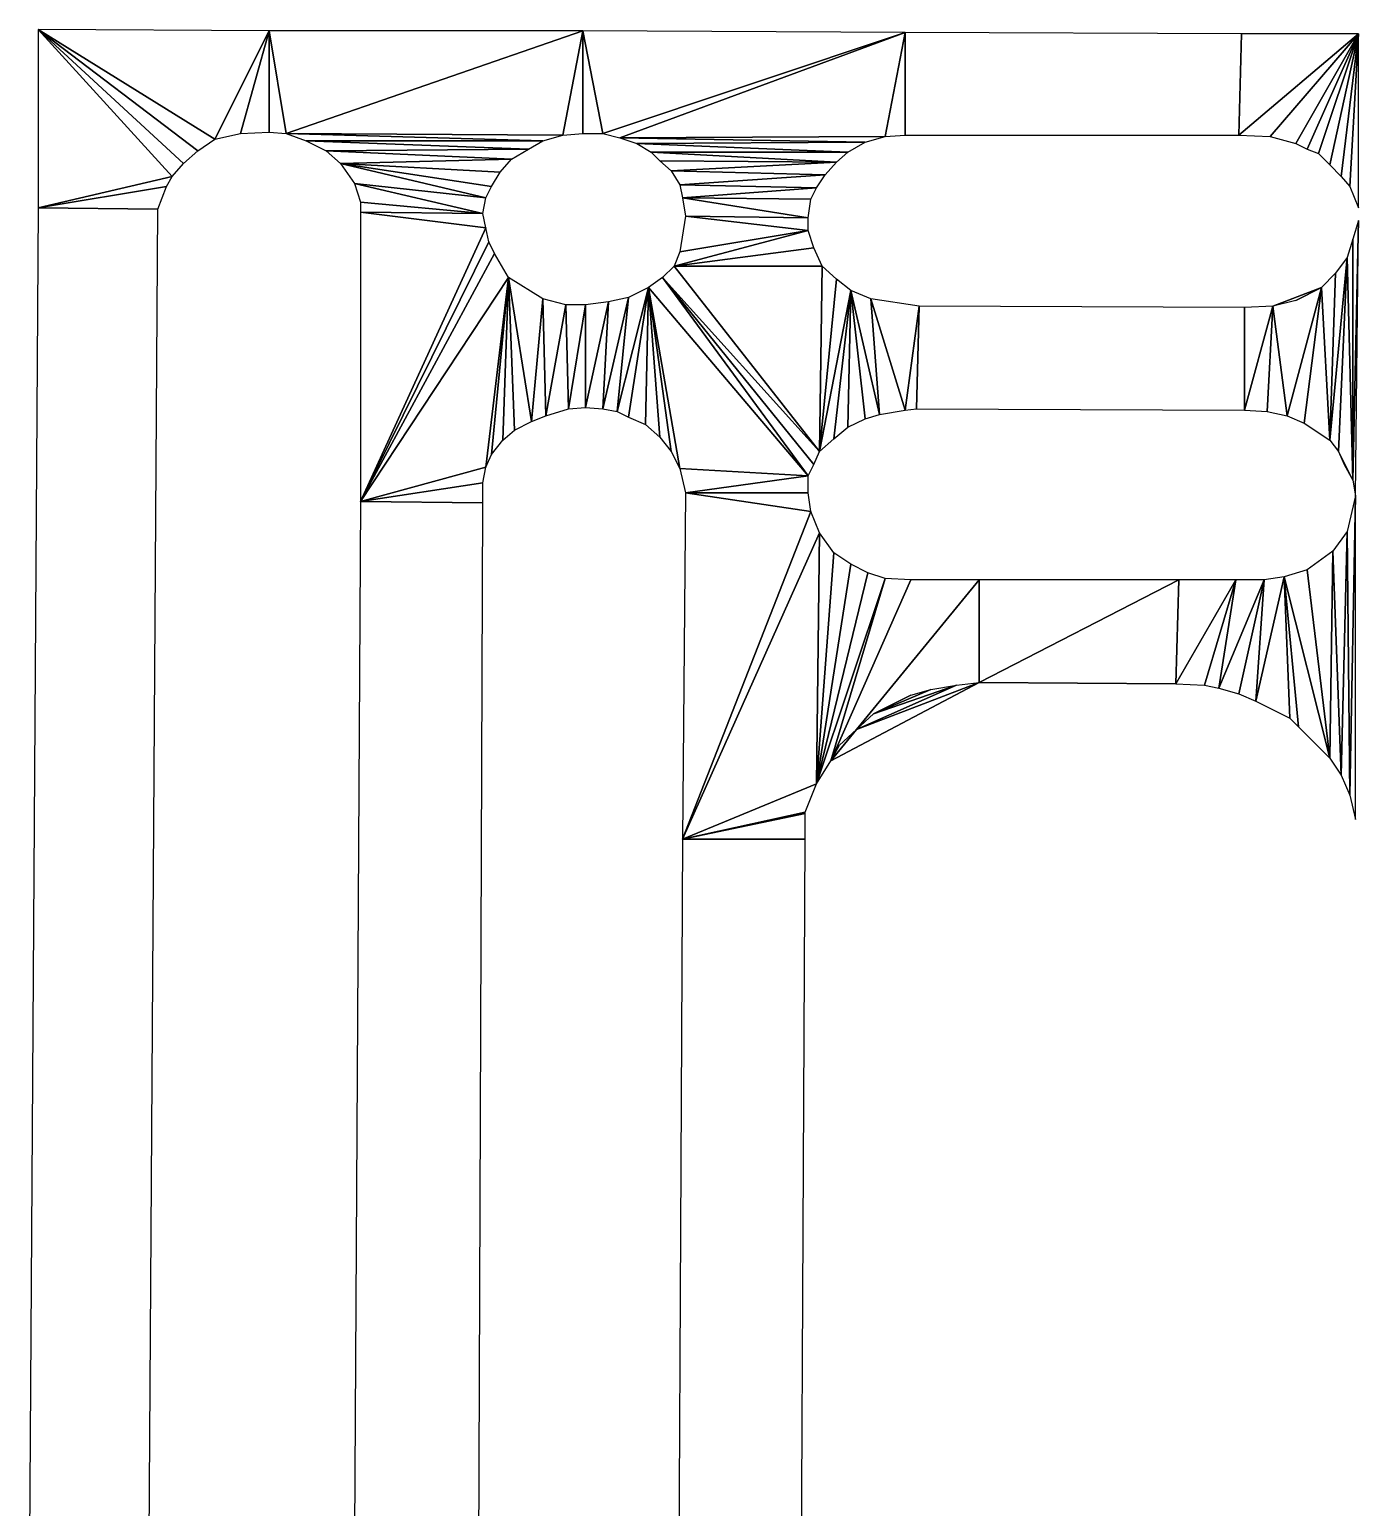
# Model space of a CAD drawing. Extents: x -35426929 to -35396731, y 11996534 to 12011444.
# Drawn here: x -35408980 to -35407683, y 12009969 to 12011412 of the extents above; entities that cross this region are included whole.
import ezdxf

# ---------------------------------------------------------------- set-up
doc = ezdxf.new("R2010")
doc.units = 0

msp = doc.modelspace()

# ---------------------------------------------------------------- linework, layer by layer
at = {"layer": 'mg_to_dxf', "color": 52}
for points in [[(-35408972.1, 12011411.96), (-35408972.1, 12011411.96), (-35408972.1, 12011237.96), (-35408841.25, 12011268.58)], [(-35408816.19, 12011293.64), (-35408816.19, 12011293.64), (-35408972.1, 12011411.96), (-35408830.11, 12011281.11)], [(-35408830.11, 12011281.11), (-35408830.11, 12011281.11), (-35408972.1, 12011411.96), (-35408841.25, 12011268.58)], [(-35408799.48, 12011304.78), (-35408799.48, 12011304.78), (-35408972.1, 12011411.96), (-35408816.19, 12011293.64)], [(-35408746.59, 12011410.57), (-35408746.59, 12011410.57), (-35408972.1, 12011411.96), (-35408799.48, 12011304.78)], [(-35408774.43, 12011310.34), (-35408774.43, 12011310.34), (-35408746.59, 12011410.57), (-35408799.48, 12011304.78)], [(-35408774.43, 12011310.34), (-35408774.43, 12011310.34), (-35408746.59, 12011311.74), (-35408746.59, 12011410.57)], [(-35408729.88, 12011310.34), (-35408729.88, 12011310.34), (-35408746.59, 12011410.57), (-35408746.59, 12011311.74)], [(-35408729.88, 12011310.34), (-35408729.88, 12011310.34), (-35408440.34, 12011410.57), (-35408746.59, 12011410.57)], [(-35408459.83, 12011308.95), (-35408459.83, 12011308.95), (-35408440.34, 12011410.57), (-35408729.88, 12011310.34)], [(-35408459.83, 12011308.95), (-35408459.83, 12011308.95), (-35408440.34, 12011310.34), (-35408440.34, 12011410.57)], [(-35408125.74, 12011409.18), (-35408125.74, 12011409.18), (-35408440.34, 12011410.57), (-35408420.85, 12011310.34)], [(-35408420.85, 12011310.34), (-35408420.85, 12011310.34), (-35408440.34, 12011410.57), (-35408440.34, 12011310.34)], [(-35408404.15, 12011306.17), (-35408404.15, 12011306.17), (-35408125.74, 12011409.18), (-35408420.85, 12011310.34)], [(-35408145.23, 12011307.56), (-35408145.23, 12011307.56), (-35408125.74, 12011409.18), (-35408404.15, 12011306.17)], [(-35408145.23, 12011307.56), (-35408145.23, 12011307.56), (-35408125.74, 12011308.95), (-35408125.74, 12011409.18)], [(-35408125.74, 12011308.95), (-35407800, 12011308.95), (-35407797.22, 12011407.79), (-35408125.74, 12011409.18)], [(-35407683.07, 12011407.79), (-35407683.07, 12011407.79), (-35407800, 12011308.95), (-35407769.38, 12011307.56)], [(-35407683.07, 12011407.79), (-35407683.07, 12011407.79), (-35407797.22, 12011407.79), (-35407800, 12011308.95)], [(-35407683.07, 12011407.79), (-35407683.07, 12011407.79), (-35407769.38, 12011307.56), (-35407744.32, 12011300.6)], [(-35407683.07, 12011407.79), (-35407683.07, 12011407.79), (-35407744.32, 12011300.6), (-35407733.18, 12011295.03)], [(-35407683.07, 12011407.79), (-35407683.07, 12011407.79), (-35407733.18, 12011295.03), (-35407722.05, 12011290.86)], [(-35407683.07, 12011407.79), (-35407683.07, 12011407.79), (-35407722.05, 12011290.86), (-35407710.91, 12011279.72)], [(-35407683.07, 12011407.79), (-35407683.07, 12011407.79), (-35407710.91, 12011279.72), (-35407699.78, 12011268.58)], [(-35407691.42, 12011258.84), (-35407691.42, 12011258.84), (-35407683.07, 12011407.79), (-35407699.78, 12011268.58)], [(-35407691.42, 12011258.84), (-35407691.42, 12011258.84), (-35407683.07, 12011237.96), (-35407683.07, 12011407.79)], [(-35408479.32, 12011303.38), (-35408479.32, 12011303.38), (-35408459.83, 12011308.95), (-35408729.88, 12011310.34)], [(-35408729.88, 12011310.34), (-35408729.88, 12011310.34), (-35408710.39, 12011303.38), (-35408479.32, 12011303.38)], [(-35408493.24, 12011295.03), (-35408493.24, 12011295.03), (-35408479.32, 12011303.38), (-35408710.39, 12011303.38)], [(-35408690.91, 12011293.64), (-35408690.91, 12011293.64), (-35408493.24, 12011295.03), (-35408710.39, 12011303.38)], [(-35408164.72, 12011301.99), (-35408164.72, 12011301.99), (-35408145.23, 12011307.56), (-35408404.15, 12011306.17)], [(-35408164.72, 12011301.99), (-35408164.72, 12011301.99), (-35408404.15, 12011306.17), (-35408387.44, 12011300.6)], [(-35408181.42, 12011292.25), (-35408181.42, 12011292.25), (-35408164.72, 12011301.99), (-35408387.44, 12011300.6)], [(-35408181.42, 12011292.25), (-35408181.42, 12011292.25), (-35408387.44, 12011300.6), (-35408373.52, 12011292.25)], [(-35408509.94, 12011285.29), (-35408509.94, 12011285.29), (-35408493.24, 12011295.03), (-35408690.91, 12011293.64)], [(-35408676.98, 12011281.11), (-35408676.98, 12011281.11), (-35408509.94, 12011285.29), (-35408690.91, 12011293.64)], [(-35408192.56, 12011282.5), (-35408192.56, 12011282.5), (-35408373.52, 12011292.25), (-35408365.17, 12011283.9)], [(-35408192.56, 12011282.5), (-35408192.56, 12011282.5), (-35408181.42, 12011292.25), (-35408373.52, 12011292.25)], [(-35408521.08, 12011272.76), (-35408521.08, 12011272.76), (-35408509.94, 12011285.29), (-35408676.98, 12011281.11)], [(-35408529.43, 12011258.84), (-35408529.43, 12011258.84), (-35408521.08, 12011272.76), (-35408676.98, 12011281.11)], [(-35408676.98, 12011281.11), (-35408676.98, 12011281.11), (-35408663.06, 12011261.62), (-35408535, 12011247.7)], [(-35408676.98, 12011281.11), (-35408676.98, 12011281.11), (-35408535, 12011247.7), (-35408529.43, 12011258.84)], [(-35408192.56, 12011282.5), (-35408192.56, 12011282.5), (-35408365.17, 12011283.9), (-35408354.03, 12011274.15)], [(-35408203.69, 12011269.98), (-35408203.69, 12011269.98), (-35408192.56, 12011282.5), (-35408354.03, 12011274.15)], [(-35408203.69, 12011269.98), (-35408203.69, 12011269.98), (-35408354.03, 12011274.15), (-35408345.68, 12011260.23)], [(-35408841.25, 12011268.58), (-35408841.25, 12011268.58), (-35408972.1, 12011237.96), (-35408846.81, 12011258.84)], [(-35408846.81, 12011258.84), (-35408846.81, 12011258.84), (-35408972.1, 12011237.96), (-35408855.17, 12011236.57)], [(-35408537.78, 12011232.39), (-35408537.78, 12011232.39), (-35408535, 12011247.7), (-35408663.06, 12011261.62)], [(-35408657.5, 12011243.53), (-35408657.5, 12011243.53), (-35408537.78, 12011232.39), (-35408663.06, 12011261.62)], [(-35408212.04, 12011257.45), (-35408212.04, 12011257.45), (-35408203.69, 12011269.98), (-35408345.68, 12011260.23)], [(-35408212.04, 12011257.45), (-35408212.04, 12011257.45), (-35408345.68, 12011260.23), (-35408342.9, 12011247.7)], [(-35408212.04, 12011257.45), (-35408212.04, 12011257.45), (-35408342.9, 12011247.7), (-35408217.61, 12011246.31)], [(-35408657.5, 12011243.53), (-35408657.5, 12011243.53), (-35408657.5, 12011233.78), (-35408537.78, 12011232.39)], [(-35408342.9, 12011247.7), (-35408342.9, 12011247.7), (-35408220.4, 12011228.21), (-35408217.61, 12011246.31)], [(-35408342.9, 12011247.7), (-35408342.9, 12011247.7), (-35408340.11, 12011229.61), (-35408220.4, 12011228.21)], [(-35408863.52, 12009937.8), (-35408855.17, 12011236.57), (-35408972.1, 12011237.96), (-35408980.45, 12009937.8)], [(-35408535, 12011218.47), (-35408535, 12011218.47), (-35408657.5, 12011233.78), (-35408657.5, 12010951.2)], [(-35408535, 12011218.47), (-35408535, 12011218.47), (-35408537.78, 12011232.39), (-35408657.5, 12011233.78)], [(-35408220.4, 12011215.69), (-35408220.4, 12011215.69), (-35408340.11, 12011229.61), (-35408345.68, 12011194.81)], [(-35408220.4, 12011215.69), (-35408220.4, 12011215.69), (-35408220.4, 12011228.21), (-35408340.11, 12011229.61)], [(-35408532.21, 12011204.55), (-35408532.21, 12011204.55), (-35408535, 12011218.47), (-35408657.5, 12010951.2)], [(-35408351.25, 12011180.89), (-35408351.25, 12011180.89), (-35408220.4, 12011215.69), (-35408345.68, 12011194.81)], [(-35408351.25, 12011180.89), (-35408351.25, 12011180.89), (-35408214.83, 12011198.98), (-35408220.4, 12011215.69)], [(-35407688.64, 12010972.08), (-35407688.64, 12010972.08), (-35407683.07, 12011225.43), (-35407688.64, 12011207.33)], [(-35407688.64, 12010972.08), (-35407688.64, 12010972.08), (-35407685.85, 12010956.77), (-35407683.07, 12011225.43)], [(-35408657.5, 12010951.2), (-35408657.5, 12010951.2), (-35408526.64, 12011193.41), (-35408532.21, 12011204.55)], [(-35408351.25, 12011180.89), (-35408351.25, 12011180.89), (-35408206.48, 12011180.89), (-35408214.83, 12011198.98)], [(-35407694.21, 12011189.24), (-35407694.21, 12011189.24), (-35407688.64, 12010972.08), (-35407688.64, 12011207.33)], [(-35408657.5, 12010951.2), (-35408657.5, 12010951.2), (-35408512.72, 12011169.75), (-35408526.64, 12011193.41)], [(-35407710.91, 12011011.06), (-35407710.91, 12011011.06), (-35407694.21, 12011189.24), (-35407705.34, 12011173.93)], [(-35407710.91, 12011011.06), (-35407710.91, 12011011.06), (-35407702.56, 12010999.92), (-35407694.21, 12011189.24)], [(-35407702.56, 12010999.92), (-35407702.56, 12010999.92), (-35407688.64, 12010972.08), (-35407694.21, 12011189.24)], [(-35408362.38, 12011169.75), (-35408362.38, 12011169.75), (-35408209.26, 12010999.92), (-35408351.25, 12011180.89)], [(-35408351.25, 12011180.89), (-35408351.25, 12011180.89), (-35408209.26, 12010999.92), (-35408206.48, 12011180.89)], [(-35408206.48, 12011180.89), (-35408206.48, 12011180.89), (-35408209.26, 12010999.92), (-35408192.56, 12011168.36)], [(-35407719.26, 12011160), (-35407719.26, 12011160), (-35407710.91, 12011011.06), (-35407705.34, 12011173.93)], [(-35408512.72, 12011169.75), (-35408512.72, 12011169.75), (-35408657.5, 12010951.2), (-35408535, 12010984.61)], [(-35408529.43, 12010997.14), (-35408529.43, 12010997.14), (-35408512.72, 12011169.75), (-35408535, 12010984.61)], [(-35408529.43, 12010997.14), (-35408529.43, 12010997.14), (-35408518.29, 12011011.06), (-35408512.72, 12011169.75)], [(-35408518.29, 12011011.06), (-35408518.29, 12011011.06), (-35408507.16, 12011020.8), (-35408512.72, 12011169.75)], [(-35408490.45, 12011029.15), (-35408490.45, 12011029.15), (-35408479.32, 12011148.87), (-35408512.72, 12011169.75)], [(-35408507.16, 12011020.8), (-35408507.16, 12011020.8), (-35408490.45, 12011029.15), (-35408512.72, 12011169.75)], [(-35408376.3, 12011160), (-35408376.3, 12011160), (-35408395.79, 12011150.26), (-35408406.93, 12011038.9)], [(-35408376.3, 12011160), (-35408376.3, 12011160), (-35408406.93, 12011038.9), (-35408395.79, 12011033.33)], [(-35408376.3, 12011160), (-35408376.3, 12011160), (-35408395.79, 12011033.33), (-35408379.09, 12011026.37)], [(-35408376.3, 12011160), (-35408376.3, 12011160), (-35408379.09, 12011026.37), (-35408365.17, 12011013.84)], [(-35408376.3, 12011160), (-35408376.3, 12011160), (-35408220.4, 12010976.26), (-35408362.38, 12011169.75)], [(-35408345.68, 12010983.22), (-35408345.68, 12010983.22), (-35408220.4, 12010976.26), (-35408376.3, 12011160)], [(-35408376.3, 12011160), (-35408376.3, 12011160), (-35408365.17, 12011013.84), (-35408354.03, 12010999.92)], [(-35408376.3, 12011160), (-35408376.3, 12011160), (-35408345.68, 12010983.22)], [(-35408354.03, 12010999.92), (-35408354.03, 12010999.92), (-35408345.68, 12010983.22), (-35408376.3, 12011160)], [(-35408220.4, 12010976.26), (-35408220.4, 12010976.26), (-35408214.83, 12010987.39), (-35408362.38, 12011169.75)], [(-35408362.38, 12011169.75), (-35408362.38, 12011169.75), (-35408214.83, 12010987.39), (-35408209.26, 12010999.92)], [(-35408192.56, 12011168.36), (-35408192.56, 12011168.36), (-35408209.26, 12010999.92), (-35408178.64, 12011157.22)], [(-35408209.26, 12010999.92), (-35408209.26, 12010999.92), (-35408195.34, 12011012.45), (-35408178.64, 12011157.22)], [(-35408195.34, 12011012.45), (-35408195.34, 12011012.45), (-35408181.42, 12011023.59), (-35408178.64, 12011157.22)], [(-35408181.42, 12011023.59), (-35408181.42, 12011023.59), (-35408164.72, 12011031.94), (-35408178.64, 12011157.22)], [(-35408150.79, 12011036.11), (-35408150.79, 12011036.11), (-35408159.15, 12011148.87), (-35408178.64, 12011157.22)], [(-35408164.72, 12011031.94), (-35408164.72, 12011031.94), (-35408150.79, 12011036.11), (-35408178.64, 12011157.22)], [(-35407766.59, 12011141.91), (-35407766.59, 12011141.91), (-35407719.26, 12011160), (-35407744.32, 12011147.48)], [(-35407752.67, 12011034.72), (-35407752.67, 12011034.72), (-35407719.26, 12011160), (-35407766.59, 12011141.91)], [(-35407735.97, 12011027.76), (-35407735.97, 12011027.76), (-35407719.26, 12011160), (-35407752.67, 12011034.72)], [(-35407744.32, 12011147.48), (-35407744.32, 12011147.48), (-35407719.26, 12011160), (-35407744.32, 12011147.48)], [(-35407744.32, 12011147.48), (-35407744.32, 12011147.48), (-35407719.26, 12011160)], [(-35407735.97, 12011027.76), (-35407735.97, 12011027.76), (-35407710.91, 12011011.06), (-35407719.26, 12011160)], [(-35408490.45, 12011029.15), (-35408490.45, 12011029.15), (-35408476.53, 12011034.72), (-35408479.32, 12011148.87)], [(-35408476.53, 12011034.72), (-35408476.53, 12011034.72), (-35408457.04, 12011143.3), (-35408479.32, 12011148.87)], [(-35408476.53, 12011034.72), (-35408476.53, 12011034.72), (-35408454.26, 12011041.68), (-35408457.04, 12011143.3)], [(-35408454.26, 12011041.68), (-35408454.26, 12011041.68), (-35408437.55, 12011143.3), (-35408457.04, 12011143.3)], [(-35408454.26, 12011041.68), (-35408454.26, 12011041.68), (-35408437.55, 12011043.07), (-35408437.55, 12011143.3)], [(-35408415.28, 12011146.08), (-35408415.28, 12011146.08), (-35408437.55, 12011043.07), (-35408420.85, 12011041.68)], [(-35408415.28, 12011146.08), (-35408415.28, 12011146.08), (-35408437.55, 12011143.3), (-35408437.55, 12011043.07)], [(-35408395.79, 12011150.26), (-35408395.79, 12011150.26), (-35408415.28, 12011146.08), (-35408420.85, 12011041.68)], [(-35408406.93, 12011038.9), (-35408406.93, 12011038.9), (-35408395.79, 12011150.26), (-35408420.85, 12011041.68)], [(-35408125.74, 12011040.29), (-35408125.74, 12011040.29), (-35408111.82, 12011141.91), (-35408159.15, 12011148.87)], [(-35408150.79, 12011036.11), (-35408150.79, 12011036.11), (-35408125.74, 12011040.29), (-35408159.15, 12011148.87)], [(-35408125.74, 12011040.29), (-35408125.74, 12011040.29), (-35408114.6, 12011041.68), (-35408111.82, 12011141.91)], [(-35407794.43, 12011140.52), (-35408111.82, 12011141.91), (-35408114.6, 12011041.68), (-35407794.43, 12011040.29)], [(-35407766.59, 12011141.91), (-35407766.59, 12011141.91), (-35407794.43, 12011040.29), (-35407772.16, 12011038.9)], [(-35407766.59, 12011141.91), (-35407766.59, 12011141.91), (-35407794.43, 12011140.52), (-35407794.43, 12011040.29)], [(-35407766.59, 12011141.91), (-35407766.59, 12011141.91), (-35407772.16, 12011038.9), (-35407752.67, 12011034.72)], [(-35407702.56, 12010999.92), (-35407702.56, 12010999.92), (-35407696.99, 12010987.39), (-35407688.64, 12010972.08)], [(-35408535, 12010984.61), (-35408535, 12010984.61), (-35408657.5, 12010951.2), (-35408537.78, 12010969.3)], [(-35408345.68, 12010983.22), (-35408345.68, 12010983.22), (-35408340.11, 12010959.55), (-35408220.4, 12010976.26)], [(-35408657.5, 12010951.2), (-35408657.5, 12010951.2), (-35408537.78, 12010949.81), (-35408537.78, 12010969.3)], [(-35408220.4, 12010959.55), (-35408220.4, 12010959.55), (-35408220.4, 12010976.26), (-35408340.11, 12010959.55)], [(-35408217.61, 12010941.45), (-35408217.61, 12010941.45), (-35408340.11, 12010959.55), (-35408342.9, 12010621.29)], [(-35408217.61, 12010941.45), (-35408217.61, 12010941.45), (-35408220.4, 12010959.55), (-35408340.11, 12010959.55)], [(-35407691.42, 12010664.44), (-35407691.42, 12010664.44), (-35407685.85, 12010956.77), (-35407694.21, 12010921.97)], [(-35407691.42, 12010664.44), (-35407691.42, 12010664.44), (-35407685.85, 12010640.78), (-35407685.85, 12010956.77)], [(-35408657.5, 12010951.2), (-35408665.85, 12009497.91), (-35408543.35, 12009496.52), (-35408537.78, 12010949.81)], [(-35408209.26, 12010920.57), (-35408209.26, 12010920.57), (-35408217.61, 12010941.45), (-35408342.9, 12010621.29)], [(-35408209.26, 12010920.57), (-35408209.26, 12010920.57), (-35408342.9, 12010621.29), (-35408212.04, 12010675.58)], [(-35408195.34, 12010901.09), (-35408195.34, 12010901.09), (-35408209.26, 12010920.57), (-35408212.04, 12010675.58)], [(-35407699.78, 12010683.93), (-35407699.78, 12010683.93), (-35407694.21, 12010921.97), (-35407708.13, 12010902.48)], [(-35407699.78, 12010683.93), (-35407699.78, 12010683.93), (-35407691.42, 12010664.44), (-35407694.21, 12010921.97)], [(-35408178.64, 12010889.95), (-35408178.64, 12010889.95), (-35408195.34, 12010901.09), (-35408212.04, 12010675.58)], [(-35407710.91, 12010700.63), (-35407710.91, 12010700.63), (-35407708.13, 12010902.48), (-35407733.18, 12010884.38)], [(-35407710.91, 12010700.63), (-35407710.91, 12010700.63), (-35407699.78, 12010683.93), (-35407708.13, 12010902.48)], [(-35408161.93, 12010881.6), (-35408161.93, 12010881.6), (-35408178.64, 12010889.95), (-35408212.04, 12010675.58)], [(-35408145.23, 12010876.03), (-35408145.23, 12010876.03), (-35408161.93, 12010881.6), (-35408212.04, 12010675.58)], [(-35407755.46, 12010877.42), (-35407755.46, 12010877.42), (-35407710.91, 12010700.63), (-35407733.18, 12010884.38)], [(-35408198.12, 12010697.85), (-35408198.12, 12010697.85), (-35408145.23, 12010876.03), (-35408212.04, 12010675.58)], [(-35408120.17, 12010874.64), (-35408120.17, 12010874.64), (-35408145.23, 12010876.03), (-35408198.12, 12010697.85)], [(-35408053.35, 12010874.64), (-35408053.35, 12010874.64), (-35408198.12, 12010697.85), (-35408053.35, 12010774.41)], [(-35408120.17, 12010874.64), (-35408120.17, 12010874.64), (-35408198.12, 12010697.85), (-35408053.35, 12010874.64)], [(-35407858.47, 12010874.64), (-35407858.47, 12010874.64), (-35408053.35, 12010774.41), (-35407861.25, 12010773.02)], [(-35407858.47, 12010874.64), (-35407858.47, 12010874.64), (-35408053.35, 12010874.64), (-35408053.35, 12010774.41)], [(-35407802.79, 12010874.64), (-35407802.79, 12010874.64), (-35407861.25, 12010773.02), (-35407833.41, 12010771.63)], [(-35407802.79, 12010874.64), (-35407802.79, 12010874.64), (-35407858.47, 12010874.64), (-35407861.25, 12010773.02)], [(-35407819.49, 12010768.84), (-35407819.49, 12010768.84), (-35407802.79, 12010874.64), (-35407833.41, 12010771.63)], [(-35407774.95, 12010874.64), (-35407774.95, 12010874.64), (-35407802.79, 12010874.64), (-35407819.49, 12010768.84)], [(-35407800, 12010763.27), (-35407800, 12010763.27), (-35407774.95, 12010874.64), (-35407819.49, 12010768.84)], [(-35407800, 12010763.27), (-35407800, 12010763.27), (-35407783.3, 12010756.31), (-35407774.95, 12010874.64)], [(-35407783.3, 12010756.31), (-35407783.3, 12010756.31), (-35407755.46, 12010877.42), (-35407774.95, 12010874.64)], [(-35407783.3, 12010756.31), (-35407783.3, 12010756.31), (-35407749.89, 12010739.61), (-35407755.46, 12010877.42)], [(-35407755.46, 12010877.42), (-35407755.46, 12010877.42), (-35407741.54, 12010731.26), (-35407710.91, 12010700.63)], [(-35407749.89, 12010739.61), (-35407749.89, 12010739.61), (-35407741.54, 12010731.26), (-35407755.46, 12010877.42)], [(-35408053.35, 12010774.41), (-35408053.35, 12010774.41), (-35408198.12, 12010697.85), (-35408173.07, 12010728.47)], [(-35408053.35, 12010774.41), (-35408053.35, 12010774.41), (-35408198.12, 12010697.85), (-35408053.35, 12010774.41)], [(-35408053.35, 12010774.41), (-35408053.35, 12010774.41), (-35408198.12, 12010697.85)], [(-35408053.35, 12010774.41), (-35408053.35, 12010774.41), (-35408173.07, 12010728.47), (-35408075.63, 12010771.63)], [(-35408075.63, 12010771.63), (-35408075.63, 12010771.63), (-35408173.07, 12010728.47), (-35408156.36, 12010743.79)], [(-35408075.63, 12010771.63), (-35408075.63, 12010771.63), (-35408156.36, 12010743.79), (-35408100.68, 12010767.45)], [(-35408100.68, 12010767.45), (-35408100.68, 12010767.45), (-35408156.36, 12010743.79), (-35408120.17, 12010761.88)], [(-35407861.25, 12010773.02), (-35407861.25, 12010773.02), (-35408053.35, 12010774.41), (-35407861.25, 12010773.02)], [(-35408156.36, 12010743.79), (-35408156.36, 12010743.79), (-35408136.87, 12010753.53), (-35408120.17, 12010761.88)], [(-35408173.07, 12010728.47), (-35408173.07, 12010728.47), (-35408198.12, 12010697.85), (-35408189.77, 12010713.16)], [(-35408212.04, 12010675.58), (-35408212.04, 12010675.58), (-35408342.9, 12010621.29), (-35408223.18, 12010647.74)], [(-35408342.9, 12010621.29), (-35408342.9, 12010621.29), (-35408223.18, 12010646.34), (-35408223.18, 12010647.74)], [(-35408342.9, 12010621.29), (-35408342.9, 12010621.29), (-35408223.18, 12010621.29), (-35408223.18, 12010646.34)], [(-35408342.9, 12010621.29), (-35408348.46, 12009539.67), (-35408228.75, 12009538.28), (-35408223.18, 12010621.29)]]:
    msp.add_3dface(points, dxfattribs=at)

doc.saveas('drawing.dxf')
